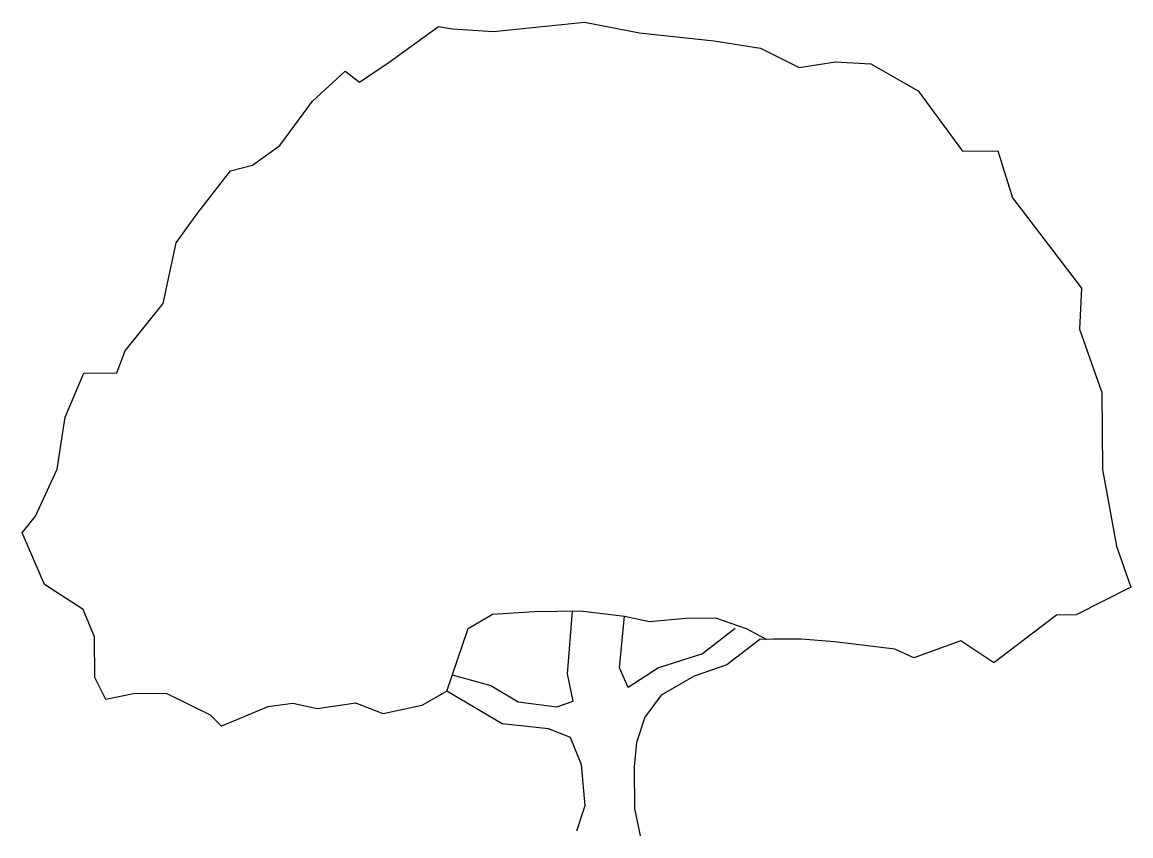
# Model space of a CAD drawing. Extents: x 113.56 to 115.66, y -31.45 to -29.91.
import ezdxf

# ---------------------------------------------------------------- set-up
doc = ezdxf.new("R2010")
doc.units = 0
doc.header["$LTSCALE"] = 100
doc.header["$MEASUREMENT"] = 0
doc.layers.add('P-ARVORE', color=2, linetype='CONTINUOUS')
doc.layers.add('VEG', color=2, linetype='CONTINUOUS')

# ---------------------------------------------------------------- blocks, each defined once
blk = doc.blocks.new('ARV103')
at = {"layer": 'VEG'}
for p, q in [((-1.2211, 4.4399), (-0.9389, 4.6448)), ((-0.9389, 4.6448), (-0.8577, 4.632)), ((-0.6233, 4.6158), (-0.1011, 4.6694)), ((-0.1011, 4.6694), (0.2148, 4.6088)), ((-0.8577, 4.632), (-0.6233, 4.6158)), ((0.2148, 4.6088), (0.6431, 4.5626)), ((0.6431, 4.5626), (0.9093, 4.5197)), ((0.9093, 4.5197), (1.1309, 4.4088)), ((-1.6608, 4.2157), (-1.473, 4.3884)), ((-1.473, 4.3884), (-1.3914, 4.3259)), ((-1.3914, 4.3259), (-1.2211, 4.4399)), ((1.1309, 4.4088), (1.3379, 4.4419)), ((1.3379, 4.4419), (1.5407, 4.43)), ((1.5407, 4.43), (1.8122, 4.2744)), ((1.8122, 4.2744), (2.0672, 3.9295)), ((-1.8481, 3.9619), (-1.6608, 4.2157)), ((-2.0049, 3.8481), (-1.8481, 3.9619)), ((2.0672, 3.9295), (2.27, 3.9311)), ((2.27, 3.9311), (2.3532, 3.6614)), ((-2.1308, 3.8156), (-2.0049, 3.8481)), ((-2.3181, 3.5753), (-2.1308, 3.8156)), ((2.3532, 3.6614), (2.558, 3.3927)), ((-2.4429, 3.4031), (-2.3181, 3.5753)), ((-2.5168, 3.0557), (-2.4429, 3.4031)), ((2.558, 3.3927), (2.7492, 3.1419)), ((2.7492, 3.1419), (2.7375, 2.9076)), ((-2.7354, 2.7836), (-2.5168, 3.0557)), ((2.7375, 2.9076), (2.8665, 2.5437)), ((-2.784, 2.6571), (-2.7354, 2.7836)), ((-3.0793, 2.4025), (-2.9732, 2.6556)), ((-2.9732, 2.6556), (-2.784, 2.6571)), ((2.8665, 2.5437), (2.87, 2.1022)), ((-3.1265, 2.1048), (-3.0793, 2.4025)), ((-3.2506, 1.8335), (-3.1265, 2.1048)), ((2.87, 2.1022), (2.95, 1.6613)), ((-3.3264, 1.7383), (-3.2506, 1.8335)), ((-3.1979, 1.4419), (-3.3264, 1.7383)), ((2.95, 1.6613), (3.0329, 1.4277)), ((-2.9761, 1.2995), (-3.1979, 1.4419)), ((3.0329, 1.4277), (2.7188, 1.2675)), ((-2.9118, 1.1423), (-2.9761, 1.2995)), ((-0.7676, 1.1907), (-0.6286, 1.2728)), ((-0.6286, 1.2728), (-0.39, 1.2882)), ((-0.39, 1.2882), (-0.1242, 1.2903)), ((-0.1979, 0.9293), (-0.1692, 1.29)), ((-0.1242, 1.2903), (0.1284, 1.2608)), ((0.0991, 0.9632), (0.1284, 1.2608)), ((0.1284, 1.2608), (0.2728, 1.2303)), ((0.2728, 1.2303), (0.4798, 1.25)), ((0.4798, 1.25), (0.651, 1.2513)), ((0.651, 1.2513), (0.8272, 1.1896)), ((2.6062, 1.2666), (2.2479, 0.9935)), ((2.7188, 1.2675), (2.6062, 1.2666)), ((-0.891, 0.8293), (-0.7676, 1.1907)), ((0.7642, 1.1891), (0.5761, 1.0435)), ((0.8272, 1.1896), (0.9448, 1.1275)), ((-2.9099, 0.9081), (-2.9118, 1.1423)), ((0.9043, 1.1272), (0.7162, 0.9815)), ((0.9854, 1.1278), (0.9043, 1.1272)), ((1.1431, 1.129), (0.9854, 1.1278)), ((1.3324, 1.1125), (1.1431, 1.129)), ((1.6796, 1.0702), (1.3324, 1.1125)), ((2.0577, 1.1182), (1.7882, 1.0215)), ((2.2479, 0.9935), (2.0577, 1.1182)), ((0.5761, 1.0435), (0.3244, 0.9649)), ((1.7882, 1.0215), (1.6796, 1.0702)), ((0.1496, 0.8509), (0.0991, 0.9632)), ((0.3244, 0.9649), (0.1496, 0.8509)), ((0.7162, 0.9815), (0.5275, 0.917)), ((-2.8459, 0.7824), (-2.9099, 0.9081)), ((-0.8602, 0.9241), (-0.6389, 0.8628)), ((-0.1652, 0.7719), (-0.1979, 0.9293)), ((0.5275, 0.917), (0.3391, 0.8074)), ((-0.891, 0.8293), (-1.0345, 0.7471)), ((-0.891, 0.8293), (-0.891, 0.8293)), ((-0.5741, 0.6425), (-0.891, 0.8293)), ((-0.6389, 0.8628), (-0.4805, 0.7694)), ((-2.6884, 0.8152), (-2.8459, 0.7824)), ((-2.4992, 0.8167), (-2.6884, 0.8152)), ((-2.246, 0.6925), (-2.4992, 0.8167)), ((-0.4805, 0.7694), (-0.2595, 0.7396)), ((-0.2595, 0.7396), (-0.1652, 0.7719)), ((0.3391, 0.8074), (0.2455, 0.6805)), ((-1.9175, 0.7401), (-2.1824, 0.6299)), ((-1.7734, 0.7593), (-1.9175, 0.7401)), ((-1.6335, 0.7289), (-1.7734, 0.7593)), ((-1.413, 0.7621), (-1.6335, 0.7289)), ((-1.2549, 0.7003), (-1.413, 0.7621)), ((-1.0345, 0.7471), (-1.2549, 0.7003)), ((-2.1824, 0.6299), (-2.246, 0.6925)), ((-0.3081, 0.6131), (-0.5741, 0.6425)), ((0.2455, 0.6805), (0.1971, 0.5359)), ((-0.1816, 0.5645), (-0.3081, 0.6131)), ((-0.1173, 0.4073), (-0.1816, 0.5645)), ((0.1971, 0.5359), (0.1847, 0.3962)), ((-0.0974, 0.1732), (-0.1173, 0.4073)), ((0.1847, 0.3962), (0.1865, 0.1574)), ((-0.1458, 0.0287), (-0.0974, 0.1732)), ((0.1865, 0.1574), (0.2193, 0))]:
    blk.add_line(p, q, dxfattribs=at)

msp = doc.modelspace()

# ---------------------------------------------------------------- block references
at = {"layer": 'P-ARVORE', "linetype": 'CONTINUOUS', "xscale": 0.33, "yscale": 0.33, "zscale": 0.33}
msp.add_blockref('ARV103', (114.6622, -31.4501), dxfattribs=at)

doc.saveas('drawing.dxf')
